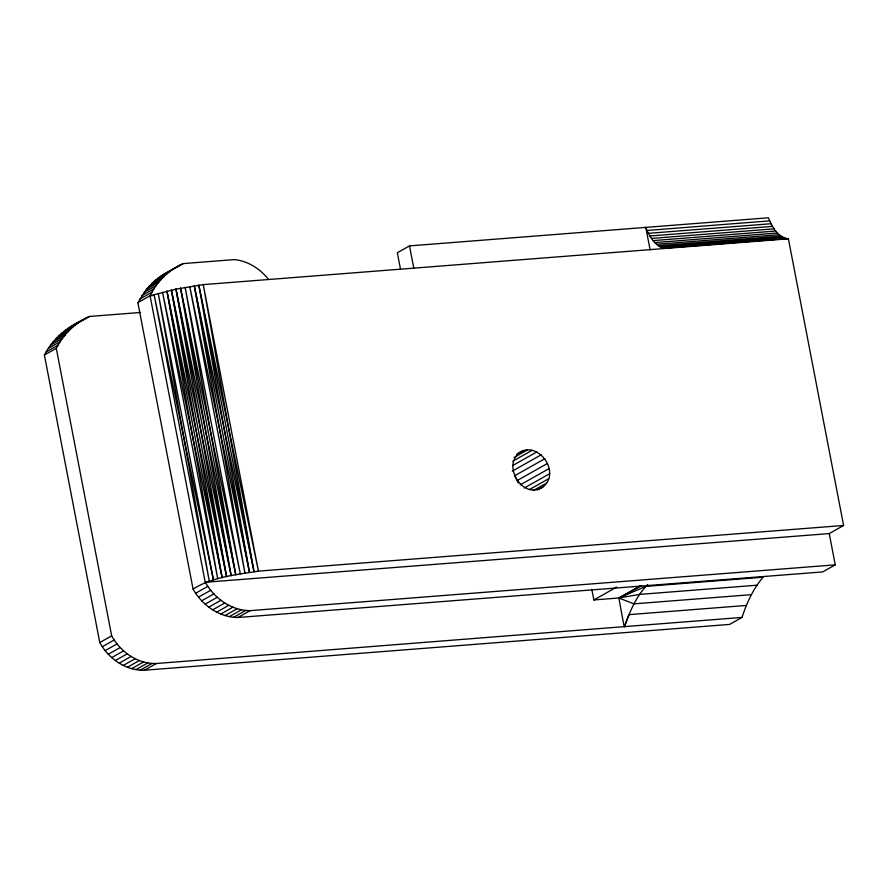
<?xml version="1.0" encoding="UTF-8"?>
<svg xmlns="http://www.w3.org/2000/svg" width="888" height="888" viewBox="0 0 888 888"><rect width="100%" height="100%" fill="white"/><g stroke="black" fill="none" stroke-linecap="round" stroke-linejoin="round"><path stroke-width="1.33" d="M522.832 450.982C499.145 461.782 522.499 502.02 543.545 486.513C561.671 470.829 535.797 437.817 516.805 454.39M140.559 312.465L89.555 316.45C75.047 322.633 63.57 334.487 56.288 348.329L111.666 635.852C120.457 651.881 137.673 664.124 156.399 663.503L624.664 626.606C629.714 611.41 636.352 596.17 647.63 584.526M82.64 319.98C66.656 327.428 52.436 339.116 44.4 355.034L99.767 642.557C108.547 658.585 125.774 670.829 144.5 670.218L729.636 624.408L742.035 617.415C746.719 602.963 753.146 588.833 763.103 577.2L645.731 586.391L618.836 597.99L593.861 599.955L591.841 589.432M400.466 269.053L397.325 252.747L409.523 245.898L768.42 217.782C772.027 226.695 777.777 237.551 788.4 238.817L843.6 525.474L829.237 533.588L835.253 564.846L822.71 571.916L237.973 617.493C219.158 617.426 202.098 605.128 193.073 589.099L137.873 302.653L146.509 289.166L154.712 280.774L164.169 273.992L183.283 263.592L234.277 259.596C247.741 260.894 259.984 268.631 268.254 279.132M137.873 302.653L150.072 295.771C156.976 281.629 168.798 269.852 183.283 263.592M67.444 328.804L86.025 318.115M89.555 316.45L70.74 326.762M64.313 331.08L76.202 324.298M61.283 333.533L73.182 326.751M58.386 336.164L70.274 329.381M55.644 338.961L67.544 332.179M53.08 341.936L64.979 335.153M50.672 345.077L62.571 338.295M48.418 348.362L60.317 341.58M46.365 351.815L58.264 345.032M746.32 605.45L628.948 614.64L624.175 626.873L618.836 597.99L640.337 585.814M160.872 276.046L179.753 265.257M157.731 278.321L169.93 271.439M154.712 280.774L166.911 273.893M151.804 283.394L164.003 276.523M149.073 286.202L161.272 279.32M146.509 289.166L158.708 282.284M144.089 292.307L156.288 285.437M141.836 295.593L154.035 288.722M139.782 299.056L151.981 292.174M44.4 355.034L56.288 348.329M99.767 642.557L111.666 635.852M195.649 593.24L207.814 586.38C217.183 600.321 233 610.589 250.116 610.644L835.253 564.846M102.32 646.708L114.208 639.993M198.535 597.136L210.7 590.276M105.15 650.615L117.038 643.9M201.687 600.799L213.842 593.939M108.292 654.245L120.18 647.53M205.128 604.129L217.283 597.269M111.699 657.575L123.599 650.871M208.769 607.17L220.923 600.31M115.351 660.55L127.25 653.846M212.643 609.845L224.797 602.996M119.214 663.17L131.113 656.465M216.661 612.143L228.815 605.294M123.254 665.445L135.154 658.73M220.801 614.041L232.945 607.181M127.406 667.277L139.305 660.561M225.053 615.551L237.207 608.702M131.646 668.664L143.545 661.96M229.337 616.627L241.492 609.779M135.931 669.619L147.83 662.914M514.108 457.442L527.372 449.95M233.655 617.282L245.798 610.422M140.215 670.151L152.114 663.436M512.842 461.15L532.145 450.26M144.5 670.218L156.399 663.503M237.973 617.493L250.116 610.644M512.753 465.523L536.874 451.914M512.254 471.14L541.203 454.811M544.866 458.708L514.707 475.724L518.237 482.972M517.438 480.397L547.596 463.392M520.246 484.859L549.206 468.531M524.253 488.023L549.594 473.726M529.415 489.577L548.717 478.688M533.366 490.52L546.642 483.039M537.506 489.921L543.545 486.513M593.861 599.955L616.672 587.09M193.073 589.099C212.498 576.789 236.208 574.78 258.441 571.117L843.6 525.474M751.304 594.671L633.932 603.862L618.836 597.99L641.602 585.703M207.814 586.38L205.239 582.273L150.072 295.771L175.968 289.144L203.263 284.626L788.4 238.817M618.836 597.99L639.56 594.405L756.931 585.214M650.138 249.905L645.798 227.384L647.063 230.469L769.685 220.868M647.063 230.469L648.44 233.322L771.062 223.732M648.44 233.322L649.905 235.997L772.516 226.396M649.905 235.997L651.47 238.439L774.081 228.849M651.47 238.439L653.091 240.615L775.712 231.024M653.091 240.615L654.789 242.591L777.4 232.989M654.789 242.591L656.543 244.278L779.165 234.687M656.543 244.278L658.352 245.676L780.974 236.086M658.352 245.676L660.195 246.797L782.816 237.196M660.195 246.797L662.048 247.63L784.659 238.04M662.048 247.63L663.913 248.163L786.535 238.561M150.072 295.771L152.836 295.549M205.239 582.273L829.237 533.588M624.664 626.606L742.035 617.415M663.913 248.163L665.778 248.418M198.823 285.192L258.441 571.117L203.263 284.626L254.001 571.683L194.317 285.836L244.933 573.06L189.755 286.558L249.484 572.338L198.823 285.192L254.001 571.683M180.564 288.223L240.315 573.859L185.148 287.357L235.731 574.714L175.968 289.144L226.584 576.634L166.955 291.175L217.715 578.765L162.548 292.263L222.122 577.666L171.417 290.143L231.146 575.646L180.564 288.223L235.731 574.714M194.317 285.836L249.484 572.338M175.968 289.144L231.146 575.646M171.417 290.143L226.584 576.634M166.955 291.175L222.122 577.666M409.523 245.898L413.819 268.398M213.431 579.897L154.079 294.561L209.257 581.063L158.253 293.395L213.431 579.897"/></g></svg>
